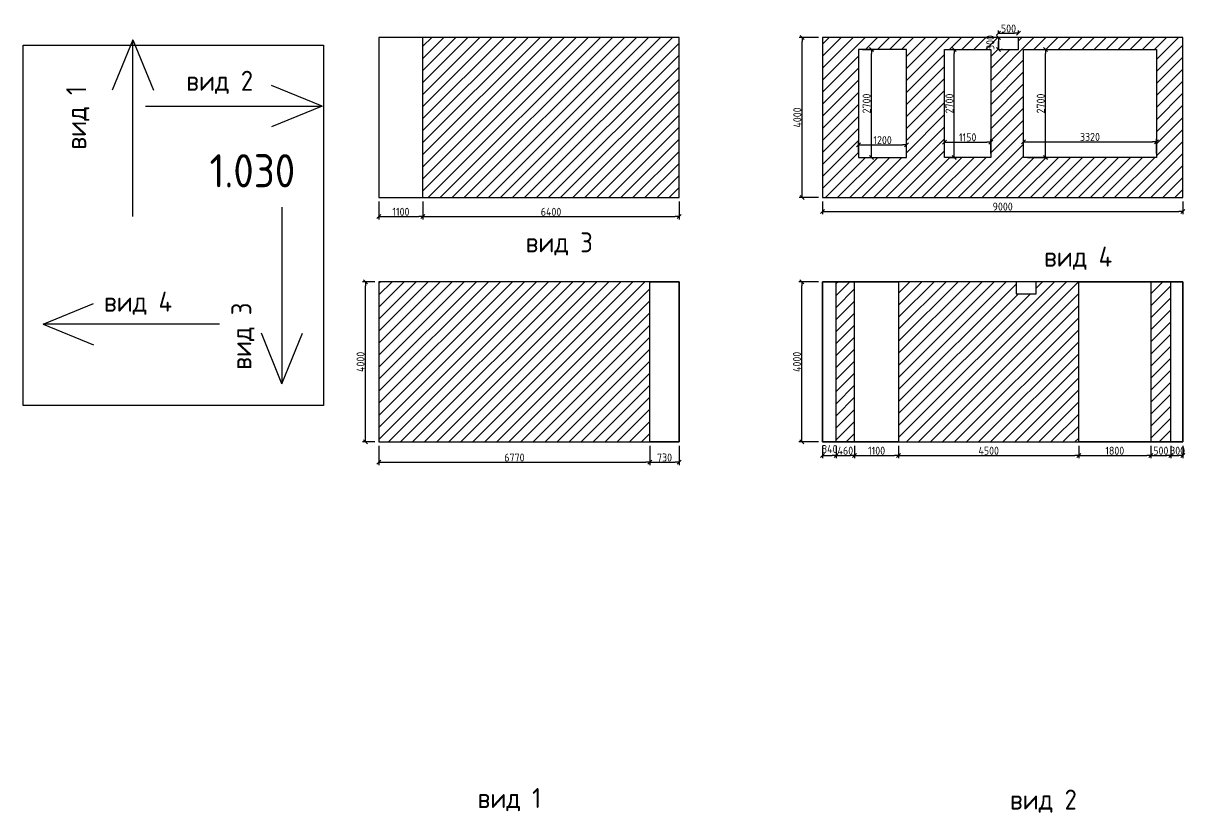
# Model space of a CAD drawing. Header units: millimetres. Extents: x -24360 to 609566, y -391049 to 148426.
# Drawn here: x 275904 to 304967, y -92767 to -73039 of the extents above; entities that cross this region are included whole.
import ezdxf

# ---------------------------------------------------------------- set-up
doc = ezdxf.new("R2010")
doc.units = ezdxf.units.MM
doc.layers.get('Defpoints').update_dxf_attribs({"color": 140})
doc.layers.add('осново', color=7, linetype='Continuous', lineweight=30)
doc.layers.add('Штриховка', color=7, linetype='Continuous', lineweight=30)
doc.styles.add('СПДС', font='isocpeur.ttf', dxfattribs={"width": 0.9})
doc.dimstyles.new('Размера А3', dxfattribs={"dimtxt": 200, "dimasz": 100, "dimexe": 70, "dimexo": 100, "dimgap": 20, "dimtad": 1, "dimdec": 0, "dimrnd": 10, "dimzin": 0, "dimdsep": 46, "dimtxsty": 'СПДС', "dimblk": 'ARROWHEAD_6', "dimcen": 1, "dimclrd": 256, "dimclre": 256, "dimclrt": 256, "dimazin": 0, "dimtfac": 1, "dimtdec": 0, "dimtmove": 2, "dimatfit": 3, "dimfxl": 1, "dimtolj": 1, "dimtzin": 0, "dimarcsym": 0})

# ---------------------------------------------------------------- blocks, each defined once
blk = doc.blocks.new('ARROWHEAD_6')
at = {"color": 0, "linetype": 'Continuous'}
for p, q in [((0, 0), (-1, 0)), ((-0.5, -0.5), (0.5, 0.5))]:
    blk.add_line(p, q, dxfattribs=at)
blk = doc.blocks.new('*D514')
at = {"lineweight": -2, "transparency": 16777216}
for p, q in [((284788, -77494), (284788, -77940)), ((285888, -77494), (285888, -77940)), ((284888, -77870), (285788, -77870))]:
    blk.add_line(p, q, dxfattribs=at)
at = {"layer": 'Defpoints', "color": 0, "lineweight": 15, "transparency": 16777216}
for p in [(284788, -77394), (285888, -77394), (285888, -77870)]:
    blk.add_point(p, dxfattribs=at)
at = {"lineweight": -2, "transparency": 16777216, "xscale": 100, "yscale": 100, "zscale": 100, "rotation": 180}
blk.add_blockref('ARROWHEAD_6', (284788, -77870), dxfattribs=at)
at = {"lineweight": -2, "transparency": 16777216, "xscale": 100, "yscale": 100, "zscale": 100}
blk.add_blockref('ARROWHEAD_6', (285888, -77870), dxfattribs=at)
at = {"transparency": 16777216, "insert": (285338, -77750), "char_height": 200, "attachment_point": 5, "style": 'СПДС'}
blk.add_mtext('\\A1;1100', dxfattribs=at)
blk = doc.blocks.new('*D515')
at = {"lineweight": -2, "transparency": 16777216}
for p, q in [((285888, -77494), (285888, -77940)), ((292288, -77494), (292288, -77940)), ((285988, -77870), (292188, -77870))]:
    blk.add_line(p, q, dxfattribs=at)
at = {"layer": 'Defpoints', "color": 0, "lineweight": 15, "transparency": 16777216}
for p in [(285888, -77394), (292288, -77394), (292288, -77870)]:
    blk.add_point(p, dxfattribs=at)
at = {"lineweight": -2, "transparency": 16777216, "xscale": 100, "yscale": 100, "zscale": 100, "rotation": 180}
blk.add_blockref('ARROWHEAD_6', (285888, -77870), dxfattribs=at)
at = {"lineweight": -2, "transparency": 16777216, "xscale": 100, "yscale": 100, "zscale": 100}
blk.add_blockref('ARROWHEAD_6', (292288, -77870), dxfattribs=at)
at = {"transparency": 16777216, "insert": (289088, -77750), "char_height": 200, "attachment_point": 5, "style": 'СПДС'}
blk.add_mtext('\\A1;6400', dxfattribs=at)
blk = doc.blocks.new('*D516')
at = {"lineweight": -2, "transparency": 16777216}
for p, q in [((295770, -73394), (295290, -73394)), ((295360, -77294), (295360, -73494)), ((295770, -77394), (295290, -77394))]:
    blk.add_line(p, q, dxfattribs=at)
at = {"layer": 'Defpoints', "color": 0, "lineweight": 15, "transparency": 16777216}
for p in [(295360, -73394), (295870, -73394), (295870, -77394)]:
    blk.add_point(p, dxfattribs=at)
at = {"lineweight": -2, "transparency": 16777216, "xscale": 100, "yscale": 100, "zscale": 100}
for p, rotation in [((295360, -73394), 90), ((295360, -77394), 270)]:
    blk.add_blockref('ARROWHEAD_6', p, dxfattribs=dict(at, rotation=rotation))
at = {"transparency": 16777216, "insert": (295240, -75394), "char_height": 200, "attachment_point": 5, "rotation": 90, "style": 'СПДС'}
blk.add_mtext('\\A1;4000', dxfattribs=at)
blk = doc.blocks.new('*D517')
at = {"lineweight": -2, "transparency": 16777216}
for p, q in [((296770, -76294), (296770, -76010)), ((296870, -76080), (297870, -76080)), ((297970, -76294), (297970, -76010))]:
    blk.add_line(p, q, dxfattribs=at)
at = {"layer": 'Defpoints', "color": 0, "lineweight": 15, "transparency": 16777216}
for p in [(297970, -76080), (296770, -76394), (297970, -76394)]:
    blk.add_point(p, dxfattribs=at)
at = {"lineweight": -2, "transparency": 16777216, "xscale": 100, "yscale": 100, "zscale": 100, "rotation": 180}
blk.add_blockref('ARROWHEAD_6', (296770, -76080), dxfattribs=at)
at = {"lineweight": -2, "transparency": 16777216, "xscale": 100, "yscale": 100, "zscale": 100}
blk.add_blockref('ARROWHEAD_6', (297970, -76080), dxfattribs=at)
at = {"transparency": 16777216, "insert": (297370, -75960), "char_height": 200, "attachment_point": 5, "style": 'СПДС'}
blk.add_mtext('\\A1;1200', dxfattribs=at)
blk = doc.blocks.new('*D518')
at = {"lineweight": -2, "transparency": 16777216}
for p, q in [((296870, -73694), (297160, -73694)), ((297090, -76294), (297090, -73794)), ((296870, -76394), (297160, -76394))]:
    blk.add_line(p, q, dxfattribs=at)
at = {"layer": 'Defpoints', "color": 0, "lineweight": 15, "transparency": 16777216}
for p in [(296770, -73694), (297090, -73694), (296770, -76394)]:
    blk.add_point(p, dxfattribs=at)
at = {"lineweight": -2, "transparency": 16777216, "xscale": 100, "yscale": 100, "zscale": 100}
for p, rotation in [((297090, -73694), 90), ((297090, -76394), 270)]:
    blk.add_blockref('ARROWHEAD_6', p, dxfattribs=dict(at, rotation=rotation))
at = {"transparency": 16777216, "insert": (296970, -75044), "char_height": 200, "attachment_point": 5, "rotation": 90, "style": 'СПДС'}
blk.add_mtext('\\A1;2700', dxfattribs=at)
blk = doc.blocks.new('*D519')
at = {"lineweight": -2, "transparency": 16777216}
for p, q in [((298920, -76294), (298920, -75940)), ((299020, -76010), (299970, -76010)), ((300070, -76294), (300070, -75940))]:
    blk.add_line(p, q, dxfattribs=at)
at = {"layer": 'Defpoints', "color": 0, "lineweight": 15, "transparency": 16777216}
for p in [(300070, -76010), (298920, -76394), (300070, -76394)]:
    blk.add_point(p, dxfattribs=at)
at = {"lineweight": -2, "transparency": 16777216, "xscale": 100, "yscale": 100, "zscale": 100, "rotation": 180}
blk.add_blockref('ARROWHEAD_6', (298920, -76010), dxfattribs=at)
at = {"lineweight": -2, "transparency": 16777216, "xscale": 100, "yscale": 100, "zscale": 100}
blk.add_blockref('ARROWHEAD_6', (300070, -76010), dxfattribs=at)
at = {"transparency": 16777216, "insert": (299495, -75890), "char_height": 200, "attachment_point": 5, "style": 'СПДС'}
blk.add_mtext('\\A1;1150', dxfattribs=at)
blk = doc.blocks.new('*D520')
at = {"lineweight": -2, "transparency": 16777216}
for p, q in [((299020, -73694), (299230, -73694)), ((299160, -76294), (299160, -73794)), ((299020, -76394), (299230, -76394))]:
    blk.add_line(p, q, dxfattribs=at)
at = {"layer": 'Defpoints', "color": 0, "lineweight": 15, "transparency": 16777216}
for p in [(298920, -73694), (299160, -73694), (298920, -76394)]:
    blk.add_point(p, dxfattribs=at)
at = {"lineweight": -2, "transparency": 16777216, "xscale": 100, "yscale": 100, "zscale": 100}
for p, rotation in [((299160, -73694), 90), ((299160, -76394), 270)]:
    blk.add_blockref('ARROWHEAD_6', p, dxfattribs=dict(at, rotation=rotation))
at = {"transparency": 16777216, "insert": (299040, -75044), "char_height": 200, "attachment_point": 5, "rotation": 90, "style": 'СПДС'}
blk.add_mtext('\\A1;2700', dxfattribs=at)
blk = doc.blocks.new('*D521')
at = {"lineweight": -2, "transparency": 16777216}
for p, q in [((300265, -73594), (300265, -73494)), ((300365, -73394), (300335, -73394)), ((300365, -73694), (300335, -73694))]:
    blk.add_line(p, q, dxfattribs=at)
at = {"layer": 'Defpoints', "color": 0, "lineweight": 15, "transparency": 16777216}
for p in [(300265, -73394), (300265, -73394), (300265, -73694)]:
    blk.add_point(p, dxfattribs=at)
at = {"lineweight": -2, "transparency": 16777216, "xscale": 100, "yscale": 100, "zscale": 100}
for p, rotation in [((300265, -73394), 90), ((300265, -73694), 270)]:
    blk.add_blockref('ARROWHEAD_6', p, dxfattribs=dict(at, rotation=rotation))
at = {"transparency": 16777216, "insert": (300060, -73520), "char_height": 200, "attachment_point": 5, "rotation": 90, "style": 'СПДС'}
blk.add_mtext('\\A1;300', dxfattribs=at)
blk = doc.blocks.new('*D522')
at = {"lineweight": -2, "transparency": 16777216}
for p, q in [((300265, -73294), (300265, -73220)), ((300765, -73294), (300765, -73220)), ((300365, -73290), (300665, -73290))]:
    blk.add_line(p, q, dxfattribs=at)
at = {"layer": 'Defpoints', "color": 0, "lineweight": 15, "transparency": 16777216}
for p in [(300265, -73394), (300765, -73290), (300765, -73394)]:
    blk.add_point(p, dxfattribs=at)
at = {"lineweight": -2, "transparency": 16777216, "xscale": 100, "yscale": 100, "zscale": 100, "rotation": 180}
blk.add_blockref('ARROWHEAD_6', (300265, -73290), dxfattribs=at)
at = {"lineweight": -2, "transparency": 16777216, "xscale": 100, "yscale": 100, "zscale": 100}
blk.add_blockref('ARROWHEAD_6', (300765, -73290), dxfattribs=at)
at = {"transparency": 16777216, "insert": (300515, -73170), "char_height": 200, "attachment_point": 5, "style": 'СПДС'}
blk.add_mtext('\\A1;500', dxfattribs=at)
blk = doc.blocks.new('*D523')
at = {"lineweight": -2, "transparency": 16777216}
for p, q in [((300890, -76294), (300890, -75930)), ((300990, -76000), (304110, -76000)), ((304210, -76294), (304210, -75930))]:
    blk.add_line(p, q, dxfattribs=at)
at = {"layer": 'Defpoints', "color": 0, "lineweight": 15, "transparency": 16777216}
for p in [(304210, -76000), (300890, -76394), (304210, -76394)]:
    blk.add_point(p, dxfattribs=at)
at = {"lineweight": -2, "transparency": 16777216, "xscale": 100, "yscale": 100, "zscale": 100, "rotation": 180}
blk.add_blockref('ARROWHEAD_6', (300890, -76000), dxfattribs=at)
at = {"lineweight": -2, "transparency": 16777216, "xscale": 100, "yscale": 100, "zscale": 100}
blk.add_blockref('ARROWHEAD_6', (304210, -76000), dxfattribs=at)
at = {"transparency": 16777216, "insert": (302550, -75880), "char_height": 200, "attachment_point": 5, "style": 'СПДС'}
blk.add_mtext('\\A1;3320', dxfattribs=at)
blk = doc.blocks.new('*D524')
at = {"lineweight": -2, "transparency": 16777216}
for p, q in [((300990, -73694), (301510, -73694)), ((301440, -76294), (301440, -73794)), ((300990, -76394), (301510, -76394))]:
    blk.add_line(p, q, dxfattribs=at)
at = {"layer": 'Defpoints', "color": 0, "lineweight": 15, "transparency": 16777216}
for p in [(300890, -73694), (301440, -73694), (300890, -76394)]:
    blk.add_point(p, dxfattribs=at)
at = {"lineweight": -2, "transparency": 16777216, "xscale": 100, "yscale": 100, "zscale": 100}
for p, rotation in [((301440, -73694), 90), ((301440, -76394), 270)]:
    blk.add_blockref('ARROWHEAD_6', p, dxfattribs=dict(at, rotation=rotation))
at = {"transparency": 16777216, "insert": (301320, -75044), "char_height": 200, "attachment_point": 5, "rotation": 90, "style": 'СПДС'}
blk.add_mtext('\\A1;2700', dxfattribs=at)
blk = doc.blocks.new('*D525')
at = {"lineweight": -2, "transparency": 16777216}
for p, q in [((295870, -77494), (295870, -77810)), ((304870, -77494), (304870, -77810)), ((295970, -77740), (304770, -77740))]:
    blk.add_line(p, q, dxfattribs=at)
at = {"layer": 'Defpoints', "color": 0, "lineweight": 15, "transparency": 16777216}
for p in [(295870, -77394), (304870, -77394), (304870, -77740)]:
    blk.add_point(p, dxfattribs=at)
at = {"lineweight": -2, "transparency": 16777216, "xscale": 100, "yscale": 100, "zscale": 100, "rotation": 180}
blk.add_blockref('ARROWHEAD_6', (295870, -77740), dxfattribs=at)
at = {"lineweight": -2, "transparency": 16777216, "xscale": 100, "yscale": 100, "zscale": 100}
blk.add_blockref('ARROWHEAD_6', (304870, -77740), dxfattribs=at)
at = {"transparency": 16777216, "insert": (300370, -77620), "char_height": 200, "attachment_point": 5, "style": 'СПДС'}
blk.add_mtext('\\A1;9000', dxfattribs=at)
blk = doc.blocks.new('*D526')
at = {"lineweight": -2, "transparency": 16777216}
for p, q in [((284688, -79500), (284380, -79500)), ((284450, -83400), (284450, -79600)), ((284688, -83500), (284380, -83500))]:
    blk.add_line(p, q, dxfattribs=at)
at = {"layer": 'Defpoints', "color": 0, "lineweight": 15, "transparency": 16777216}
for p in [(284450, -79500), (284788, -79500), (284788, -83500)]:
    blk.add_point(p, dxfattribs=at)
at = {"lineweight": -2, "transparency": 16777216, "xscale": 100, "yscale": 100, "zscale": 100}
for p, rotation in [((284450, -79500), 90), ((284450, -83500), 270)]:
    blk.add_blockref('ARROWHEAD_6', p, dxfattribs=dict(at, rotation=rotation))
at = {"transparency": 16777216, "insert": (284330, -81500), "char_height": 200, "attachment_point": 5, "rotation": 90, "style": 'СПДС'}
blk.add_mtext('\\A1;4000', dxfattribs=at)
blk = doc.blocks.new('*D527')
at = {"lineweight": -2, "transparency": 16777216}
for p, q in [((284788, -83600), (284788, -84080)), ((291558, -83600), (291558, -84080)), ((284888, -84010), (291458, -84010))]:
    blk.add_line(p, q, dxfattribs=at)
at = {"layer": 'Defpoints', "color": 0, "lineweight": 15, "transparency": 16777216}
for p in [(284788, -83500), (291558, -83500), (291558, -84010)]:
    blk.add_point(p, dxfattribs=at)
at = {"lineweight": -2, "transparency": 16777216, "xscale": 100, "yscale": 100, "zscale": 100, "rotation": 180}
blk.add_blockref('ARROWHEAD_6', (284788, -84010), dxfattribs=at)
at = {"lineweight": -2, "transparency": 16777216, "xscale": 100, "yscale": 100, "zscale": 100}
blk.add_blockref('ARROWHEAD_6', (291558, -84010), dxfattribs=at)
at = {"transparency": 16777216, "insert": (288173, -83890), "char_height": 200, "attachment_point": 5, "style": 'СПДС'}
blk.add_mtext('\\A1;6770', dxfattribs=at)
blk = doc.blocks.new('*D528')
at = {"lineweight": -2, "transparency": 16777216}
for p, q in [((291558, -83600), (291558, -84080)), ((292288, -83600), (292288, -84080)), ((291658, -84010), (292188, -84010))]:
    blk.add_line(p, q, dxfattribs=at)
at = {"layer": 'Defpoints', "color": 0, "lineweight": 15, "transparency": 16777216}
for p in [(291558, -83500), (292288, -83500), (292288, -84010)]:
    blk.add_point(p, dxfattribs=at)
at = {"lineweight": -2, "transparency": 16777216, "xscale": 100, "yscale": 100, "zscale": 100, "rotation": 180}
blk.add_blockref('ARROWHEAD_6', (291558, -84010), dxfattribs=at)
at = {"lineweight": -2, "transparency": 16777216, "xscale": 100, "yscale": 100, "zscale": 100}
blk.add_blockref('ARROWHEAD_6', (292288, -84010), dxfattribs=at)
at = {"transparency": 16777216, "insert": (291923, -83890), "char_height": 200, "attachment_point": 5, "style": 'СПДС'}
blk.add_mtext('\\A1;730', dxfattribs=at)
blk = doc.blocks.new('*D529')
at = {"lineweight": -2, "transparency": 16777216}
for p, q in [((295770, -79500), (295280, -79500)), ((295350, -83400), (295350, -79600)), ((295770, -83500), (295280, -83500))]:
    blk.add_line(p, q, dxfattribs=at)
at = {"layer": 'Defpoints', "color": 0, "lineweight": 15, "transparency": 16777216}
for p in [(295350, -79500), (295870, -79500), (295870, -83500)]:
    blk.add_point(p, dxfattribs=at)
at = {"lineweight": -2, "transparency": 16777216, "xscale": 100, "yscale": 100, "zscale": 100}
for p, rotation in [((295350, -79500), 90), ((295350, -83500), 270)]:
    blk.add_blockref('ARROWHEAD_6', p, dxfattribs=dict(at, rotation=rotation))
at = {"transparency": 16777216, "insert": (295230, -81500), "char_height": 200, "attachment_point": 5, "rotation": 90, "style": 'СПДС'}
blk.add_mtext('\\A1;4000', dxfattribs=at)
blk = doc.blocks.new('*D530')
at = {"lineweight": -2, "transparency": 16777216}
for p, q in [((295870, -83600), (295870, -83910)), ((296210, -83600), (296210, -83910)), ((295970, -83840), (296110, -83840))]:
    blk.add_line(p, q, dxfattribs=at)
at = {"layer": 'Defpoints', "color": 0, "lineweight": 15, "transparency": 16777216}
for p in [(295870, -83500), (296210, -83500), (296210, -83840)]:
    blk.add_point(p, dxfattribs=at)
at = {"lineweight": -2, "transparency": 16777216, "xscale": 100, "yscale": 100, "zscale": 100, "rotation": 180}
blk.add_blockref('ARROWHEAD_6', (295870, -83840), dxfattribs=at)
at = {"lineweight": -2, "transparency": 16777216, "xscale": 100, "yscale": 100, "zscale": 100}
blk.add_blockref('ARROWHEAD_6', (296210, -83840), dxfattribs=at)
at = {"transparency": 16777216, "insert": (296050, -83680), "char_height": 200, "attachment_point": 5, "style": 'СПДС'}
blk.add_mtext('\\A1;340', dxfattribs=at)
blk = doc.blocks.new('*D531')
at = {"lineweight": -2, "transparency": 16777216}
for p, q in [((296210, -83600), (296210, -83910)), ((296670, -83600), (296670, -83910)), ((296310, -83840), (296570, -83840))]:
    blk.add_line(p, q, dxfattribs=at)
at = {"layer": 'Defpoints', "color": 0, "lineweight": 15, "transparency": 16777216}
for p in [(296210, -83500), (296670, -83500), (296670, -83840)]:
    blk.add_point(p, dxfattribs=at)
at = {"lineweight": -2, "transparency": 16777216, "xscale": 100, "yscale": 100, "zscale": 100, "rotation": 180}
blk.add_blockref('ARROWHEAD_6', (296210, -83840), dxfattribs=at)
at = {"lineweight": -2, "transparency": 16777216, "xscale": 100, "yscale": 100, "zscale": 100}
blk.add_blockref('ARROWHEAD_6', (296670, -83840), dxfattribs=at)
at = {"transparency": 16777216, "insert": (296440, -83720), "char_height": 200, "attachment_point": 5, "style": 'СПДС'}
blk.add_mtext('\\A1;460', dxfattribs=at)
blk = doc.blocks.new('*D532')
at = {"lineweight": -2, "transparency": 16777216}
for p, q in [((296670, -83600), (296670, -83910)), ((297770, -83600), (297770, -83910)), ((296770, -83840), (297670, -83840))]:
    blk.add_line(p, q, dxfattribs=at)
at = {"layer": 'Defpoints', "color": 0, "lineweight": 15, "transparency": 16777216}
for p in [(296670, -83500), (297770, -83500), (297770, -83840)]:
    blk.add_point(p, dxfattribs=at)
at = {"lineweight": -2, "transparency": 16777216, "xscale": 100, "yscale": 100, "zscale": 100, "rotation": 180}
blk.add_blockref('ARROWHEAD_6', (296670, -83840), dxfattribs=at)
at = {"lineweight": -2, "transparency": 16777216, "xscale": 100, "yscale": 100, "zscale": 100}
blk.add_blockref('ARROWHEAD_6', (297770, -83840), dxfattribs=at)
at = {"transparency": 16777216, "insert": (297220, -83720), "char_height": 200, "attachment_point": 5, "style": 'СПДС'}
blk.add_mtext('\\A1;1100', dxfattribs=at)
blk = doc.blocks.new('*D533')
at = {"lineweight": -2, "transparency": 16777216}
for p, q in [((297770, -83600), (297770, -83910)), ((302270, -83600), (302270, -83910)), ((297870, -83840), (302170, -83840))]:
    blk.add_line(p, q, dxfattribs=at)
at = {"layer": 'Defpoints', "color": 0, "lineweight": 15, "transparency": 16777216}
for p in [(297770, -83500), (302270, -83500), (302270, -83840)]:
    blk.add_point(p, dxfattribs=at)
at = {"lineweight": -2, "transparency": 16777216, "xscale": 100, "yscale": 100, "zscale": 100, "rotation": 180}
blk.add_blockref('ARROWHEAD_6', (297770, -83840), dxfattribs=at)
at = {"lineweight": -2, "transparency": 16777216, "xscale": 100, "yscale": 100, "zscale": 100}
blk.add_blockref('ARROWHEAD_6', (302270, -83840), dxfattribs=at)
at = {"transparency": 16777216, "insert": (300020, -83720), "char_height": 200, "attachment_point": 5, "style": 'СПДС'}
blk.add_mtext('\\A1;4500', dxfattribs=at)
blk = doc.blocks.new('*D534')
at = {"lineweight": -2, "transparency": 16777216}
for p, q in [((302270, -83600), (302270, -83910)), ((304070, -83600), (304070, -83910)), ((302370, -83840), (303970, -83840))]:
    blk.add_line(p, q, dxfattribs=at)
at = {"layer": 'Defpoints', "color": 0, "lineweight": 15, "transparency": 16777216}
for p in [(302270, -83500), (304070, -83500), (304070, -83840)]:
    blk.add_point(p, dxfattribs=at)
at = {"lineweight": -2, "transparency": 16777216, "xscale": 100, "yscale": 100, "zscale": 100, "rotation": 180}
blk.add_blockref('ARROWHEAD_6', (302270, -83840), dxfattribs=at)
at = {"lineweight": -2, "transparency": 16777216, "xscale": 100, "yscale": 100, "zscale": 100}
blk.add_blockref('ARROWHEAD_6', (304070, -83840), dxfattribs=at)
at = {"transparency": 16777216, "insert": (303170, -83720), "char_height": 200, "attachment_point": 5, "style": 'СПДС'}
blk.add_mtext('\\A1;1800', dxfattribs=at)
blk = doc.blocks.new('*D535')
at = {"lineweight": -2, "transparency": 16777216}
for p, q in [((304070, -83600), (304070, -83910)), ((304570, -83600), (304570, -83910)), ((304170, -83840), (304470, -83840))]:
    blk.add_line(p, q, dxfattribs=at)
at = {"layer": 'Defpoints', "color": 0, "lineweight": 15, "transparency": 16777216}
for p in [(304070, -83500), (304570, -83500), (304570, -83840)]:
    blk.add_point(p, dxfattribs=at)
at = {"lineweight": -2, "transparency": 16777216, "xscale": 100, "yscale": 100, "zscale": 100, "rotation": 180}
blk.add_blockref('ARROWHEAD_6', (304070, -83840), dxfattribs=at)
at = {"lineweight": -2, "transparency": 16777216, "xscale": 100, "yscale": 100, "zscale": 100}
blk.add_blockref('ARROWHEAD_6', (304570, -83840), dxfattribs=at)
at = {"transparency": 16777216, "insert": (304320, -83720), "char_height": 200, "attachment_point": 5, "style": 'СПДС'}
blk.add_mtext('\\A1;500', dxfattribs=at)
blk = doc.blocks.new('*D536')
at = {"lineweight": -2, "transparency": 16777216}
for p, q in [((304570, -83600), (304570, -83910)), ((304870, -83600), (304870, -83910)), ((304670, -83840), (304770, -83840))]:
    blk.add_line(p, q, dxfattribs=at)
at = {"layer": 'Defpoints', "color": 0, "lineweight": 15, "transparency": 16777216}
for p in [(304570, -83500), (304870, -83500), (304870, -83840)]:
    blk.add_point(p, dxfattribs=at)
at = {"lineweight": -2, "transparency": 16777216, "xscale": 100, "yscale": 100, "zscale": 100, "rotation": 180}
blk.add_blockref('ARROWHEAD_6', (304570, -83840), dxfattribs=at)
at = {"lineweight": -2, "transparency": 16777216, "xscale": 100, "yscale": 100, "zscale": 100}
blk.add_blockref('ARROWHEAD_6', (304870, -83840), dxfattribs=at)
at = {"transparency": 16777216, "insert": (304740, -83720), "char_height": 200, "attachment_point": 5, "style": 'СПДС'}
blk.add_mtext('\\A1;300', dxfattribs=at)

msp = doc.modelspace()

# ---------------------------------------------------------------- hatches: boundary and pattern name
at = {"layer": 'Штриховка'}
h = msp.add_hatch(dxfattribs=at)
h.set_pattern_fill('ANSI31', color=3, scale=67)
h.paths.add_polyline_path([(292287.582, -73394.235), (285887.582, -73394.235), (285887.582, -77394.235), (292287.582, -77394.235)])
h.paths.add_polyline_path([(304870.354, -73394.235), (300764.539, -73394.235), (300764.539, -73694.235), (300264.539, -73694.235), (300264.539, -73394.235), (295870.354, -73394.235), (295870.354, -77394.235), (304870.354, -77394.235)])
h.paths.add_polyline_path([(296770.354, -76394.235), (296770.354, -73694.235), (297970.354, -73694.235), (297970.354, -76394.235)], flags=16)
h.paths.add_polyline_path([(298920.354, -76394.235), (298920.354, -73694.235), (300070.354, -73694.235), (300070.354, -76394.235)], flags=16)
h.paths.add_polyline_path([(300890.354, -76394.235), (300890.354, -73694.235), (304210.354, -73694.235), (304210.354, -76394.235)], flags=16)
h.paths.add_polyline_path([(291557.582, -79499.65), (284787.582, -79499.65), (284787.582, -83499.65), (291557.582, -83499.65)])
h.paths.add_polyline_path([(296670.354, -79499.65), (296210.354, -79499.65), (296210.354, -83499.65), (296670.354, -83499.65)])
h.paths.add_polyline_path([(302270.354, -79499.65), (301202.486, -79499.65), (301202.486, -79799.65), (300702.486, -79799.65), (300702.486, -79499.65), (297770.354, -79499.65), (297770.354, -83499.65), (302270.354, -83499.65)])
h.paths.add_polyline_path([(304570.354, -79499.65), (304070.354, -79499.65), (304070.354, -83499.65), (304570.354, -83499.65)])

# ---------------------------------------------------------------- linework, layer by layer
at = {"layer": 'осново'}
for points in [[(278640.153, -73453.328), (278126.546, -74711.919)], [(278640.153, -77863.448), (278640.153, -73453.328)], [(278640.153, -73453.328), (279153.76, -74711.919)], [(283367.497, -75110.661), (282108.906, -74597.054)], [(278957.377, -75110.661), (283367.497, -75110.661)], [(283367.497, -75110.661), (282108.906, -75624.268)], [(282366.904, -77635.037), (282366.904, -82045.157)], [(276399.858, -80557.841), (277658.449, -80044.234)], [(280809.978, -80557.841), (276399.858, -80557.841)], [(276399.858, -80557.841), (277658.449, -81071.448)], [(282366.904, -82045.157), (281853.297, -80786.566)], [(282366.904, -82045.157), (282880.511, -80786.566)]]:
    msp.add_lwpolyline(points, dxfattribs=at)
for points in [[(300264.539, -73694.235), (300764.539, -73694.235), (300764.539, -73394.235), (300264.539, -73394.235)], [(297970.354, -73694.235), (296770.354, -73694.235), (296770.354, -76394.235), (297970.354, -76394.235)], [(300070.354, -76394.235), (298920.354, -76394.235), (298920.354, -73694.235), (300070.354, -73694.235)], [(304210.354, -76394.235), (300890.354, -76394.235), (300890.354, -73694.235), (304210.354, -73694.235)], [(300702.486, -79799.65), (301202.486, -79799.65), (301202.486, -79499.65), (300702.486, -79499.65)]]:
    msp.add_lwpolyline(points, close=True, dxfattribs=at)
at = {"layer": 'Штриховка'}
for points in [[(284787.582, -77394.235), (292287.582, -77394.235), (292287.582, -73394.235), (284787.582, -73394.235)], [(284787.582, -77394.235), (285887.582, -77394.235), (285887.582, -73394.235), (284787.582, -73394.235)], [(295870.354, -77394.235), (304870.354, -77394.235), (304870.354, -73394.235), (295870.354, -73394.235)], [(275904.374, -73588.479), (283404.374, -73588.479), (283404.374, -82588.479), (275904.374, -82588.479)], [(284787.582, -83499.65), (292287.582, -83499.65), (292287.582, -79499.65), (284787.582, -79499.65)], [(292287.582, -83499.65), (291557.582, -83499.65), (291557.582, -79499.65), (292287.582, -79499.65)], [(295870.354, -83499.65), (304870.354, -83499.65), (304870.354, -79499.65), (295870.354, -79499.65)], [(295870.354, -83499.65), (296210.354, -83499.65), (296210.354, -79499.65), (295870.354, -79499.65)], [(295870.354, -79499.65), (297770.354, -79499.65), (297770.354, -83499.65), (295870.354, -83499.65)], [(297770.354, -83499.65), (296670.354, -83499.65), (296670.354, -79499.65), (297770.354, -79499.65)], [(304870.354, -83499.65), (302270.354, -83499.65), (302270.354, -79499.65), (304870.354, -79499.65)], [(302270.354, -79499.65), (304070.354, -79499.65), (304070.354, -83499.65), (302270.354, -83499.65)], [(304870.354, -83499.65), (304570.354, -83499.65), (304570.354, -79499.65), (304870.354, -79499.65)]]:
    msp.add_lwpolyline(points, close=True, dxfattribs=at)
for points in [[(284787.582, -77394.235), (292287.582, -77394.235)], [(284787.582, -83499.65), (292287.582, -83499.65)]]:
    msp.add_lwpolyline(points, dxfattribs=at)

# ---------------------------------------------------------------- texts
at = {"layer": 'осново', "attachment_point": 1, "style": 'СПДС'}
for s, width, gutter_width, insert, char_height in [('вид 2', 3371.81454, 1678.372, (279974.95, -74225.529), 500), ('1.030', 3063.81716, 4144.304, (280557.822, -76309.986), 828.8607), ('вид 3', 3371.81454, 1678.372, (288453.065, -78262.619), 500), ('вид 4', 2769.04063, 1678.372, (301404.031, -78620.775), 500), ('вид 4', 2769.04063, 1678.372, (277920.997, -79746.601), 500), ('вид 1', 3371.81454, 1678.372, (287252.299, -92149.603), 500), ('вид 2', 3371.81454, 1678.372, (300551.587, -92187.464), 500)]:
    msp.add_mtext_dynamic_manual_height_columns(s, width=width, gutter_width=gutter_width, heights=[0], dxfattribs=dict(at, insert=insert, char_height=char_height))
at = {"layer": 'осново', "char_height": 500, "attachment_point": 1, "rotation": 90, "style": 'СПДС'}
for s, insert in [('вид 1', (276975.737, -76195.311)), ('вид 3', (281100.922, -81698.647))]:
    msp.add_mtext_dynamic_manual_height_columns(s, width=3371.81454, gutter_width=1678.372, heights=[0], dxfattribs=dict(at, insert=insert))

# ---------------------------------------------------------------- dimensions: what is measured, and where the dimension line sits
for base, p1, p2, picture, middle in [((300764.539, -73290), (300264.539, -73394.235), (300764.539, -73394.235), '*D522', (300514.539, -73170)), ((297970.354, -76080), (296770.354, -76394.235), (297970.354, -76394.235), '*D517', (297370.354, -75960)), ((300070.354, -76010), (298920.354, -76394.235), (300070.354, -76394.235), '*D519', (299495.354, -75890)), ((304210.354, -76000), (300890.354, -76394.235), (304210.354, -76394.235), '*D523', (302550.354, -75880)), ((285887.582, -77870), (284787.582, -77394.235), (285887.582, -77394.235), '*D514', (285337.582, -77750)), ((292287.582, -77870), (285887.582, -77394.235), (292287.582, -77394.235), '*D515', (289087.582, -77750)), ((304870.354, -77740), (295870.354, -77394.235), (304870.354, -77394.235), '*D525', (300370.354, -77620)), ((291557.582, -84010), (284787.582, -83499.65), (291557.582, -83499.65), '*D527', (288172.582, -83890)), ((292287.582, -84010), (291557.582, -83499.65), (292287.582, -83499.65), '*D528', (291922.582, -83890)), ((296670.354, -83840), (296210.354, -83499.65), (296670.354, -83499.65), '*D531', (296440.354, -83720)), ((297770.354, -83840), (296670.354, -83499.65), (297770.354, -83499.65), '*D532', (297220.354, -83720)), ((302270.354, -83840), (297770.354, -83499.65), (302270.354, -83499.65), '*D533', (300020.354, -83720)), ((304070.354, -83840), (302270.354, -83499.65), (304070.354, -83499.65), '*D534', (303170.354, -83720)), ((304570.354, -83840), (304070.354, -83499.65), (304570.354, -83499.65), '*D535', (304320.354, -83720))]:
    dim = msp.add_linear_dim(base=base, p1=p1, p2=p2, dimstyle='Размера А3')
    dim.commit()
    dim.dimension.update_dxf_attribs({"geometry": picture, "text_midpoint": middle})
for base, p1, p2, picture, middle in [((295360, -73394.235), (295870.354, -77394.235), (295870.354, -73394.235), '*D516', (295240, -75394.235)), ((297090, -73694.235), (296770.354, -76394.235), (296770.354, -73694.235), '*D518', (296970, -75044.235)), ((299160, -73694.235), (298920.354, -76394.235), (298920.354, -73694.235), '*D520', (299040, -75044.235)), ((301440, -73694.235), (300890.354, -76394.235), (300890.354, -73694.235), '*D524', (301320, -75044.235)), ((284450, -79499.65), (284787.582, -83499.65), (284787.582, -79499.65), '*D526', (284330, -81499.65)), ((295350, -79499.65), (295870.354, -83499.65), (295870.354, -79499.65), '*D529', (295230, -81499.65))]:
    dim = msp.add_linear_dim(base=base, p1=p1, p2=p2, angle=90, dimstyle='Размера А3')
    dim.commit()
    dim.dimension.update_dxf_attribs({"geometry": picture, "text_midpoint": middle})
dim = msp.add_linear_dim(base=(300264.539, -73394.235), p1=(300264.539, -73694.235), p2=(300264.539, -73394.235), angle=90, dimstyle='Размера А3')
dim.commit()
dim.dimension.update_dxf_attribs({"geometry": '*D521', "text_midpoint": (300060, -73520), "dimtype": 160})
for base, p1, p2, picture, middle in [((296210.354, -83840), (295870.354, -83499.65), (296210.354, -83499.65), '*D530', (296050, -83680)), ((304870.354, -83840), (304570.354, -83499.65), (304870.354, -83499.65), '*D536', (304740, -83720))]:
    dim = msp.add_linear_dim(base=base, p1=p1, p2=p2, dimstyle='Размера А3')
    dim.commit()
    dim.dimension.update_dxf_attribs({"geometry": picture, "text_midpoint": middle, "dimtype": 160})

doc.saveas('drawing.dxf')
